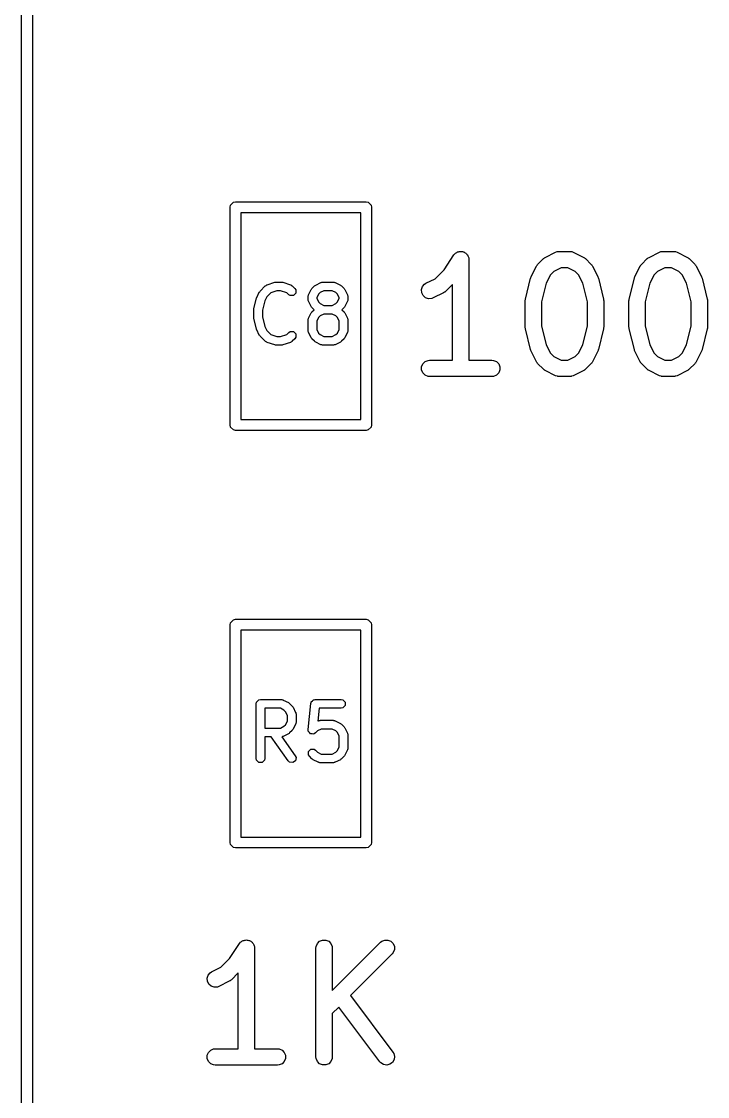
# Model space of a CAD drawing. Header units: inches. Extents: x 4.65 to 7.43, y -3.99 to -2.61.
# Drawn here: x 5.598 to 5.846, y -3.3912 to -3.0025 of the extents above; entities that cross this region are included whole.
import ezdxf

# ---------------------------------------------------------------- set-up
doc = ezdxf.new("R2010")
doc.units = ezdxf.units.IN
doc.header["$MEASUREMENT"] = 0
doc.layers.add('BLACK', color=250, linetype='CONTINUOUS')

msp = doc.modelspace()

# ---------------------------------------------------------------- linework, layer by layer
at = {"layer": 'BLACK', "linetype": 'CONTINUOUS'}
for p, q in [((5.59803, -3.58803), (5.59803, -2.99197)), ((5.60197, -2.99), (5.60197, -3.59)), ((5.67341, -3.06963), (5.67356, -3.06888)), ((5.67341, -3.14837), (5.67341, -3.06963)), ((5.67356, -3.06888), (5.67462, -3.06781)), ((5.67462, -3.06781), (5.67538, -3.06766)), ((5.67538, -3.06766), (5.72262, -3.06766)), ((5.72262, -3.06766), (5.72338, -3.06781)), ((5.72338, -3.06781), (5.72444, -3.06888)), ((5.72444, -3.06888), (5.72459, -3.06963)), ((5.72459, -3.06963), (5.72459, -3.14837)), ((5.67735, -3.0716), (5.67735, -3.1464)), ((5.72065, -3.0716), (5.67735, -3.0716)), ((5.72065, -3.1464), (5.72065, -3.0716)), ((5.75437, -3.08689), (5.75473, -3.08645)), ((5.75473, -3.08645), (5.75497, -3.08629)), ((5.75497, -3.08629), (5.75518, -3.08608)), ((5.75518, -3.08608), (5.75545, -3.08597)), ((5.75545, -3.08597), (5.75569, -3.08581)), ((5.75569, -3.08581), (5.75598, -3.08575)), ((5.75598, -3.08575), (5.75625, -3.08564)), ((5.75625, -3.08564), (5.75653, -3.08564)), ((5.75653, -3.08564), (5.75682, -3.08558)), ((5.75682, -3.08558), (5.75711, -3.08564)), ((5.75711, -3.08564), (5.7574, -3.08564)), ((5.7574, -3.08564), (5.75766, -3.08575)), ((5.75766, -3.08575), (5.75795, -3.08581)), ((5.75795, -3.08581), (5.75819, -3.08597)), ((5.75819, -3.08597), (5.75846, -3.08608)), ((5.75846, -3.08608), (5.75867, -3.08629)), ((5.75867, -3.08629), (5.75891, -3.08645)), ((5.75891, -3.08645), (5.75907, -3.08669)), ((5.75907, -3.08669), (5.75928, -3.0869)), ((5.78737, -3.08777), (5.79112, -3.0859)), ((5.79112, -3.0859), (5.79166, -3.08569)), ((5.79166, -3.08569), (5.79177, -3.08568)), ((5.79177, -3.08568), (5.79187, -3.08564)), ((5.79187, -3.08564), (5.79244, -3.08558)), ((5.79244, -3.08558), (5.79619, -3.08558)), ((5.79619, -3.08558), (5.79677, -3.08564)), ((5.79677, -3.08564), (5.79687, -3.08568)), ((5.79687, -3.08568), (5.79697, -3.08569)), ((5.79697, -3.08569), (5.79751, -3.0859)), ((5.79751, -3.0859), (5.80126, -3.08777)), ((5.82487, -3.08777), (5.82862, -3.0859)), ((5.82862, -3.0859), (5.82916, -3.08569)), ((5.82916, -3.08569), (5.82926, -3.08568)), ((5.82926, -3.08568), (5.82936, -3.08564)), ((5.82936, -3.08564), (5.82994, -3.08558)), ((5.82994, -3.08558), (5.83369, -3.08558)), ((5.83369, -3.08558), (5.83426, -3.08564)), ((5.83426, -3.08564), (5.83436, -3.08568)), ((5.83436, -3.08568), (5.83447, -3.08569)), ((5.83447, -3.08569), (5.83501, -3.0859)), ((5.83501, -3.0859), (5.83876, -3.08777)), ((5.75078, -3.09228), (5.75436, -3.0869)), ((5.75436, -3.0869), (5.75437, -3.0869)), ((5.75437, -3.0869), (5.75437, -3.08689)), ((5.75437, -3.0869), (5.75437, -3.0869)), ((5.75928, -3.0869), (5.75939, -3.08716)), ((5.75939, -3.08716), (5.75955, -3.0874)), ((5.75955, -3.0874), (5.75961, -3.08769)), ((5.75961, -3.08769), (5.75972, -3.08796)), ((5.75972, -3.08796), (5.75977, -3.08853)), ((5.75977, -3.08853), (5.75977, -3.08853)), ((5.75977, -3.08853), (5.75977, -3.08853)), ((5.75977, -3.08853), (5.75977, -3.08854)), ((5.75977, -3.08854), (5.75977, -3.12495)), ((5.78436, -3.09065), (5.78443, -3.09056)), ((5.78443, -3.09056), (5.78449, -3.09048)), ((5.78449, -3.09048), (5.78454, -3.09042)), ((5.78454, -3.09042), (5.78473, -3.0902)), ((5.78473, -3.0902), (5.7866, -3.08832)), ((5.7866, -3.08832), (5.78683, -3.08814)), ((5.78683, -3.08814), (5.78688, -3.08808)), ((5.78688, -3.08808), (5.78697, -3.08802)), ((5.78697, -3.08802), (5.78705, -3.08796)), ((5.78705, -3.08796), (5.78712, -3.08793)), ((5.78712, -3.08793), (5.78737, -3.08777)), ((5.80126, -3.08777), (5.80151, -3.08793)), ((5.80151, -3.08793), (5.80158, -3.08796)), ((5.80158, -3.08796), (5.80166, -3.08802)), ((5.80166, -3.08802), (5.80175, -3.08808)), ((5.80175, -3.08808), (5.8018, -3.08814)), ((5.8018, -3.08814), (5.80203, -3.08832)), ((5.80203, -3.08832), (5.8039, -3.0902)), ((5.8039, -3.0902), (5.80409, -3.09042)), ((5.80409, -3.09042), (5.80415, -3.09048)), ((5.80415, -3.09048), (5.8042, -3.09056)), ((5.8042, -3.09056), (5.80427, -3.09065)), ((5.82186, -3.09065), (5.82192, -3.09056)), ((5.82192, -3.09056), (5.82198, -3.09048)), ((5.82198, -3.09048), (5.82204, -3.09042)), ((5.82204, -3.09042), (5.82223, -3.0902)), ((5.82223, -3.0902), (5.8241, -3.08832)), ((5.8241, -3.08832), (5.82433, -3.08814)), ((5.82433, -3.08814), (5.82438, -3.08808)), ((5.82438, -3.08808), (5.82447, -3.08802)), ((5.82447, -3.08802), (5.82455, -3.08796)), ((5.82455, -3.08796), (5.82462, -3.08793)), ((5.82462, -3.08793), (5.82487, -3.08777)), ((5.83876, -3.08777), (5.839, -3.08793)), ((5.839, -3.08793), (5.83908, -3.08796)), ((5.83908, -3.08796), (5.83916, -3.08802)), ((5.83916, -3.08802), (5.83925, -3.08808)), ((5.83925, -3.08808), (5.8393, -3.08814)), ((5.8393, -3.08814), (5.83952, -3.08832)), ((5.83952, -3.08832), (5.8414, -3.0902)), ((5.8414, -3.0902), (5.84158, -3.09042)), ((5.84158, -3.09042), (5.84164, -3.09048)), ((5.84164, -3.09048), (5.8417, -3.09056)), ((5.8417, -3.09056), (5.84177, -3.09065)), ((5.74757, -3.09548), (5.75078, -3.09228)), ((5.7823, -3.09471), (5.78418, -3.09097)), ((5.78418, -3.09097), (5.78433, -3.09072)), ((5.78433, -3.09072), (5.78436, -3.09065)), ((5.78924, -3.09403), (5.78773, -3.09707)), ((5.79044, -3.09284), (5.78924, -3.09403)), ((5.79314, -3.09149), (5.79044, -3.09284)), ((5.79549, -3.09149), (5.79314, -3.09149)), ((5.79819, -3.09284), (5.79549, -3.09149)), ((5.79939, -3.09403), (5.79819, -3.09284)), ((5.8009, -3.09707), (5.79939, -3.09403)), ((5.80427, -3.09065), (5.8043, -3.09072)), ((5.8043, -3.09072), (5.80446, -3.09097)), ((5.80446, -3.09097), (5.80633, -3.09471)), ((5.8198, -3.09471), (5.82167, -3.09097)), ((5.82167, -3.09097), (5.82183, -3.09072)), ((5.82183, -3.09072), (5.82186, -3.09065)), ((5.82674, -3.09403), (5.82522, -3.09707)), ((5.82794, -3.09284), (5.82674, -3.09403)), ((5.83063, -3.09149), (5.82794, -3.09284)), ((5.83299, -3.09149), (5.83063, -3.09149)), ((5.83569, -3.09284), (5.83299, -3.09149)), ((5.83688, -3.09403), (5.83569, -3.09284)), ((5.8384, -3.09707), (5.83688, -3.09403)), ((5.84177, -3.09065), (5.8418, -3.09072)), ((5.8418, -3.09072), (5.84195, -3.09097)), ((5.84195, -3.09097), (5.84383, -3.09471)), ((5.68429, -3.09996), (5.68617, -3.09808)), ((5.68617, -3.09808), (5.68623, -3.09804)), ((5.68623, -3.09804), (5.68625, -3.09801)), ((5.68625, -3.09801), (5.68647, -3.09788)), ((5.68647, -3.09788), (5.68668, -3.09774)), ((5.68668, -3.09774), (5.68672, -3.09774)), ((5.68672, -3.09774), (5.68678, -3.0977)), ((5.68678, -3.0977), (5.6896, -3.09676)), ((5.6896, -3.09676), (5.68985, -3.09673)), ((5.68985, -3.09673), (5.69009, -3.09668)), ((5.69009, -3.09668), (5.69197, -3.09668)), ((5.69197, -3.09668), (5.69222, -3.09673)), ((5.69222, -3.09673), (5.69247, -3.09676)), ((5.69247, -3.09676), (5.69528, -3.0977)), ((5.69528, -3.0977), (5.69535, -3.09774)), ((5.69535, -3.09774), (5.69538, -3.09774)), ((5.69538, -3.09774), (5.69559, -3.09788)), ((5.69559, -3.09788), (5.69581, -3.09801)), ((5.69581, -3.09801), (5.69583, -3.09804)), ((5.69583, -3.09804), (5.6959, -3.09808)), ((5.6959, -3.09808), (5.69683, -3.09902)), ((5.70304, -3.09902), (5.70398, -3.09808)), ((5.70398, -3.09808), (5.70419, -3.09794)), ((5.70419, -3.09794), (5.70439, -3.09779)), ((5.70439, -3.09779), (5.70626, -3.09685)), ((5.70626, -3.09685), (5.70634, -3.09683)), ((5.70634, -3.09683), (5.70637, -3.0968)), ((5.70637, -3.0968), (5.70661, -3.09675)), ((5.70661, -3.09675), (5.70686, -3.09669)), ((5.70686, -3.09669), (5.70689, -3.0967)), ((5.70689, -3.0967), (5.70697, -3.09668)), ((5.70697, -3.09668), (5.71072, -3.09668)), ((5.71072, -3.09668), (5.71079, -3.0967)), ((5.71079, -3.0967), (5.71083, -3.09669)), ((5.71083, -3.09669), (5.71107, -3.09675)), ((5.71107, -3.09675), (5.71132, -3.0968)), ((5.71132, -3.0968), (5.71135, -3.09683)), ((5.71135, -3.09683), (5.71142, -3.09685)), ((5.71142, -3.09685), (5.7133, -3.09779)), ((5.7133, -3.09779), (5.7135, -3.09794)), ((5.7135, -3.09794), (5.71371, -3.09808)), ((5.71371, -3.09808), (5.71464, -3.09902)), ((5.74264, -3.09942), (5.74301, -3.09832)), ((5.74301, -3.09832), (5.74376, -3.09745)), ((5.74376, -3.09745), (5.74425, -3.09714)), ((5.74425, -3.09714), (5.74757, -3.09548)), ((5.75387, -3.09754), (5.75141, -3.1)), ((5.75387, -3.12495), (5.75387, -3.09754)), ((5.7802, -3.10282), (5.78208, -3.09532)), ((5.78208, -3.09532), (5.78209, -3.09528)), ((5.78209, -3.09528), (5.7821, -3.09526)), ((5.7821, -3.09526), (5.78219, -3.09502)), ((5.78219, -3.09502), (5.78227, -3.09477)), ((5.78227, -3.09477), (5.78229, -3.09476)), ((5.78229, -3.09476), (5.7823, -3.09471)), ((5.78773, -3.09707), (5.78602, -3.1039)), ((5.80261, -3.1039), (5.8009, -3.09707)), ((5.80633, -3.09471), (5.80635, -3.09476)), ((5.80635, -3.09476), (5.80636, -3.09477)), ((5.80636, -3.09477), (5.80645, -3.09502)), ((5.80645, -3.09502), (5.80654, -3.09526)), ((5.80654, -3.09526), (5.80654, -3.09528)), ((5.80654, -3.09528), (5.80656, -3.09532)), ((5.80656, -3.09532), (5.80843, -3.10282)), ((5.8177, -3.10282), (5.81957, -3.09532)), ((5.81957, -3.09532), (5.81959, -3.09528)), ((5.81959, -3.09526), (5.81968, -3.09502)), ((5.81959, -3.09528), (5.81959, -3.09526)), ((5.81968, -3.09502), (5.81977, -3.09477)), ((5.81977, -3.09477), (5.81978, -3.09476)), ((5.81978, -3.09476), (5.8198, -3.09471)), ((5.82522, -3.09707), (5.82352, -3.1039)), ((5.84011, -3.1039), (5.8384, -3.09707)), ((5.84383, -3.09471), (5.84384, -3.09476)), ((5.84384, -3.09476), (5.84386, -3.09477)), ((5.84386, -3.09477), (5.84394, -3.09502)), ((5.84394, -3.09502), (5.84403, -3.09526)), ((5.84403, -3.09526), (5.84404, -3.09528)), ((5.84404, -3.09528), (5.84405, -3.09532)), ((5.84405, -3.09532), (5.84593, -3.10282)), ((5.68302, -3.10241), (5.68306, -3.10224)), ((5.68306, -3.10224), (5.684, -3.10037)), ((5.684, -3.10037), (5.68415, -3.10017)), ((5.68415, -3.10017), (5.68429, -3.09996)), ((5.6867, -3.102), (5.68596, -3.10349)), ((5.68813, -3.10057), (5.6867, -3.102)), ((5.69035, -3.09983), (5.68813, -3.10057)), ((5.69171, -3.09983), (5.69035, -3.09983)), ((5.69393, -3.10057), (5.69171, -3.09983)), ((5.69461, -3.10125), (5.69393, -3.10057)), ((5.69512, -3.10159), (5.69461, -3.10125)), ((5.69632, -3.10159), (5.69512, -3.10159)), ((5.69717, -3.10074), (5.69632, -3.10159)), ((5.69683, -3.09902), (5.69717, -3.09953)), ((5.69717, -3.09953), (5.69717, -3.10074)), ((5.70164, -3.10201), (5.70166, -3.10193)), ((5.70164, -3.10294), (5.70164, -3.10201)), ((5.70165, -3.1019), (5.70171, -3.10165)), ((5.70166, -3.10193), (5.70165, -3.1019)), ((5.70171, -3.10165), (5.70176, -3.1014)), ((5.70176, -3.1014), (5.70179, -3.10138)), ((5.70179, -3.10138), (5.70181, -3.1013)), ((5.70181, -3.1013), (5.70275, -3.09943)), ((5.70275, -3.09943), (5.7029, -3.09923)), ((5.7029, -3.09923), (5.70304, -3.09902)), ((5.70545, -3.10107), (5.70479, -3.10238)), ((5.70603, -3.10049), (5.70545, -3.10107)), ((5.70734, -3.09983), (5.70603, -3.10049)), ((5.71035, -3.09983), (5.70734, -3.09983)), ((5.71166, -3.10049), (5.71035, -3.09983)), ((5.71224, -3.10107), (5.71166, -3.10049)), ((5.71289, -3.10238), (5.71224, -3.10107)), ((5.71464, -3.09902), (5.71478, -3.09923)), ((5.71478, -3.09923), (5.71494, -3.09943)), ((5.71494, -3.09943), (5.71588, -3.1013)), ((5.71588, -3.1013), (5.7159, -3.10138)), ((5.7159, -3.10138), (5.71592, -3.1014)), ((5.71592, -3.1014), (5.71597, -3.10165)), ((5.71597, -3.10165), (5.71604, -3.1019)), ((5.71604, -3.1019), (5.71603, -3.10193)), ((5.71603, -3.10193), (5.71604, -3.10201)), ((5.71604, -3.10201), (5.71604, -3.10294)), ((5.74273, -3.10056), (5.74264, -3.09942)), ((5.74324, -3.1016), (5.74273, -3.10056)), ((5.74411, -3.10235), (5.74324, -3.1016)), ((5.75064, -3.10055), (5.74689, -3.10243)), ((5.75089, -3.10039), (5.75064, -3.10055)), ((5.75096, -3.10037), (5.75089, -3.10039)), ((5.75104, -3.1003), (5.75096, -3.10037)), ((5.75113, -3.10024), (5.75104, -3.1003)), ((5.75118, -3.10018), (5.75113, -3.10024)), ((5.75141, -3.1), (5.75118, -3.10018)), ((5.68201, -3.10631), (5.68294, -3.10256)), ((5.68294, -3.10256), (5.68302, -3.10241)), ((5.68596, -3.10349), (5.68511, -3.10689)), ((5.70166, -3.10302), (5.70164, -3.10294)), ((5.70165, -3.10306), (5.70166, -3.10302)), ((5.70171, -3.1033), (5.70165, -3.10306)), ((5.70176, -3.10355), (5.70171, -3.1033)), ((5.70179, -3.10357), (5.70176, -3.10355)), ((5.70181, -3.10365), (5.70179, -3.10357)), ((5.70275, -3.10552), (5.70181, -3.10365)), ((5.7029, -3.10572), (5.70275, -3.10552)), ((5.70304, -3.10593), (5.7029, -3.10572)), ((5.7038, -3.10669), (5.70304, -3.10593)), ((5.70479, -3.10238), (5.70479, -3.10257)), ((5.70479, -3.10257), (5.70545, -3.10389)), ((5.70545, -3.10389), (5.70603, -3.10446)), ((5.70603, -3.10446), (5.70734, -3.10512)), ((5.70734, -3.10512), (5.71035, -3.10512)), ((5.71035, -3.10512), (5.71166, -3.10446)), ((5.71166, -3.10446), (5.71224, -3.10389)), ((5.71224, -3.10389), (5.71289, -3.10257)), ((5.71289, -3.10257), (5.71289, -3.10238)), ((5.71464, -3.10593), (5.71388, -3.10669)), ((5.71478, -3.10572), (5.71464, -3.10593)), ((5.71494, -3.10552), (5.71478, -3.10572)), ((5.71588, -3.10365), (5.71494, -3.10552)), ((5.7159, -3.10357), (5.71588, -3.10365)), ((5.71592, -3.10355), (5.7159, -3.10357)), ((5.71597, -3.1033), (5.71592, -3.10355)), ((5.71604, -3.10306), (5.71597, -3.1033)), ((5.71604, -3.10294), (5.71603, -3.10302)), ((5.71603, -3.10302), (5.71604, -3.10306)), ((5.7452, -3.10271), (5.74411, -3.10235)), ((5.74635, -3.10263), (5.7452, -3.10271)), ((5.74689, -3.10243), (5.74635, -3.10263)), ((5.78012, -3.10339), (5.78015, -3.10318)), ((5.78013, -3.10343), (5.78012, -3.10339)), ((5.78012, -3.10353), (5.78013, -3.10343)), ((5.78012, -3.11291), (5.78012, -3.10353)), ((5.78015, -3.10318), (5.78017, -3.10296)), ((5.78017, -3.10296), (5.78019, -3.10292)), ((5.78019, -3.10292), (5.7802, -3.10282)), ((5.78602, -3.1039), (5.78602, -3.11254)), ((5.80261, -3.11254), (5.80261, -3.1039)), ((5.80843, -3.10282), (5.80844, -3.10292)), ((5.80844, -3.10292), (5.80846, -3.10296)), ((5.80846, -3.10296), (5.80848, -3.10318)), ((5.80848, -3.10318), (5.80851, -3.10339)), ((5.80851, -3.10339), (5.80851, -3.10343)), ((5.80851, -3.10343), (5.80852, -3.10353)), ((5.80852, -3.10353), (5.80852, -3.11291)), ((5.81761, -3.10339), (5.81765, -3.10318)), ((5.81762, -3.10343), (5.81761, -3.10339)), ((5.81761, -3.10353), (5.81762, -3.10343)), ((5.81761, -3.11291), (5.81761, -3.10353)), ((5.81765, -3.10318), (5.81767, -3.10296)), ((5.81767, -3.10296), (5.81768, -3.10292)), ((5.81768, -3.10292), (5.8177, -3.10282)), ((5.82352, -3.1039), (5.82352, -3.11254)), ((5.84011, -3.11254), (5.84011, -3.1039)), ((5.84593, -3.10282), (5.84594, -3.10292)), ((5.84594, -3.10292), (5.84596, -3.10296)), ((5.84596, -3.10296), (5.84598, -3.10318)), ((5.84598, -3.10318), (5.84601, -3.10339)), ((5.84601, -3.10339), (5.846, -3.10343)), ((5.846, -3.10343), (5.84601, -3.10353)), ((5.84601, -3.10353), (5.84601, -3.11291)), ((5.68196, -3.10669), (5.682, -3.10651)), ((5.68196, -3.10951), (5.68196, -3.10669)), ((5.682, -3.1097), (5.68196, -3.10951)), ((5.682, -3.10651), (5.68201, -3.10631)), ((5.68201, -3.10989), (5.682, -3.1097)), ((5.68294, -3.11364), (5.68201, -3.10989)), ((5.68511, -3.10689), (5.68511, -3.10931)), ((5.68511, -3.10931), (5.68596, -3.11271)), ((5.70171, -3.11009), (5.70176, -3.10984)), ((5.70176, -3.10984), (5.70179, -3.10982)), ((5.70179, -3.10982), (5.70181, -3.10974)), ((5.70181, -3.10974), (5.70275, -3.10786)), ((5.70275, -3.10786), (5.7029, -3.10767)), ((5.7029, -3.10767), (5.70304, -3.10746)), ((5.70304, -3.10746), (5.7038, -3.10669)), ((5.70545, -3.1095), (5.70479, -3.11082)), ((5.70603, -3.10893), (5.70545, -3.1095)), ((5.70734, -3.10827), (5.70603, -3.10893)), ((5.71035, -3.10827), (5.70734, -3.10827)), ((5.71166, -3.10893), (5.71035, -3.10827)), ((5.71224, -3.1095), (5.71166, -3.10893)), ((5.71289, -3.11082), (5.71224, -3.1095)), ((5.71388, -3.10669), (5.71464, -3.10746)), ((5.71464, -3.10746), (5.71478, -3.10767)), ((5.71478, -3.10767), (5.71494, -3.10786)), ((5.71494, -3.10786), (5.71588, -3.10974)), ((5.71588, -3.10974), (5.7159, -3.10982)), ((5.7159, -3.10982), (5.71592, -3.10984)), ((5.71592, -3.10984), (5.71597, -3.11009)), ((5.68302, -3.11379), (5.68294, -3.11364)), ((5.68306, -3.11396), (5.68302, -3.11379)), ((5.684, -3.11584), (5.68306, -3.11396)), ((5.68596, -3.11271), (5.6867, -3.1142)), ((5.70164, -3.11044), (5.70166, -3.11037)), ((5.70164, -3.11419), (5.70164, -3.11044)), ((5.70165, -3.11033), (5.70171, -3.11009)), ((5.70166, -3.11037), (5.70165, -3.11033)), ((5.70479, -3.11082), (5.70479, -3.11382)), ((5.70479, -3.11382), (5.70545, -3.11514)), ((5.71224, -3.11514), (5.71289, -3.11382)), ((5.71289, -3.11382), (5.71289, -3.11082)), ((5.71597, -3.11009), (5.71604, -3.11033)), ((5.71604, -3.11033), (5.71603, -3.11037)), ((5.71603, -3.11037), (5.71604, -3.11044)), ((5.71604, -3.11044), (5.71604, -3.11419)), ((5.78013, -3.11301), (5.78012, -3.11291)), ((5.78012, -3.11305), (5.78013, -3.11301)), ((5.78015, -3.11327), (5.78012, -3.11305)), ((5.78017, -3.11348), (5.78015, -3.11327)), ((5.78019, -3.11352), (5.78017, -3.11348)), ((5.7802, -3.11362), (5.78019, -3.11352)), ((5.78208, -3.12112), (5.7802, -3.11362)), ((5.78602, -3.11254), (5.78773, -3.11938)), ((5.8009, -3.11938), (5.80261, -3.11254)), ((5.80843, -3.11362), (5.80656, -3.12112)), ((5.80844, -3.11352), (5.80843, -3.11362)), ((5.80846, -3.11348), (5.80844, -3.11352)), ((5.80848, -3.11327), (5.80846, -3.11348)), ((5.80851, -3.11305), (5.80848, -3.11327)), ((5.80852, -3.11291), (5.80851, -3.11301)), ((5.80851, -3.11301), (5.80851, -3.11305)), ((5.81762, -3.11301), (5.81761, -3.11291)), ((5.81761, -3.11305), (5.81762, -3.11301)), ((5.81765, -3.11327), (5.81761, -3.11305)), ((5.81767, -3.11348), (5.81765, -3.11327)), ((5.81768, -3.11352), (5.81767, -3.11348)), ((5.8177, -3.11362), (5.81768, -3.11352)), ((5.81957, -3.12112), (5.8177, -3.11362)), ((5.82352, -3.11254), (5.82522, -3.11938)), ((5.8384, -3.11938), (5.84011, -3.11254)), ((5.84593, -3.11362), (5.84405, -3.12112)), ((5.84594, -3.11352), (5.84593, -3.11362)), ((5.84596, -3.11348), (5.84594, -3.11352)), ((5.84598, -3.11327), (5.84596, -3.11348)), ((5.84601, -3.11305), (5.84598, -3.11327)), ((5.84601, -3.11291), (5.846, -3.11301)), ((5.846, -3.11301), (5.84601, -3.11305)), ((5.68415, -3.11603), (5.684, -3.11584)), ((5.68429, -3.11624), (5.68415, -3.11603)), ((5.68617, -3.11812), (5.68429, -3.11624)), ((5.6867, -3.1142), (5.68813, -3.11563)), ((5.68813, -3.11563), (5.69035, -3.11637)), ((5.69035, -3.11637), (5.69171, -3.11637)), ((5.69171, -3.11637), (5.69393, -3.11563)), ((5.69393, -3.11563), (5.69461, -3.11495)), ((5.69461, -3.11495), (5.69512, -3.11461)), ((5.69512, -3.11461), (5.69632, -3.11461)), ((5.69683, -3.11718), (5.6959, -3.11812)), ((5.69632, -3.11461), (5.69717, -3.11547)), ((5.69717, -3.11667), (5.69683, -3.11718)), ((5.69717, -3.11547), (5.69717, -3.11667)), ((5.70166, -3.11427), (5.70164, -3.11419)), ((5.70165, -3.1143), (5.70166, -3.11427)), ((5.70171, -3.11455), (5.70165, -3.1143)), ((5.70176, -3.1148), (5.70171, -3.11455)), ((5.70179, -3.11482), (5.70176, -3.1148)), ((5.70181, -3.1149), (5.70179, -3.11482)), ((5.70275, -3.11677), (5.70181, -3.1149)), ((5.7029, -3.11697), (5.70275, -3.11677)), ((5.70304, -3.11718), (5.7029, -3.11697)), ((5.70398, -3.11812), (5.70304, -3.11718)), ((5.70545, -3.11514), (5.70603, -3.11571)), ((5.70603, -3.11571), (5.70734, -3.11637)), ((5.70734, -3.11637), (5.71035, -3.11637)), ((5.71035, -3.11637), (5.71166, -3.11571)), ((5.71166, -3.11571), (5.71224, -3.11514)), ((5.71464, -3.11718), (5.71371, -3.11812)), ((5.71478, -3.11697), (5.71464, -3.11718)), ((5.71494, -3.11677), (5.71478, -3.11697)), ((5.71588, -3.1149), (5.71494, -3.11677)), ((5.7159, -3.11482), (5.71588, -3.1149)), ((5.71592, -3.1148), (5.7159, -3.11482)), ((5.71597, -3.11455), (5.71592, -3.1148)), ((5.71604, -3.1143), (5.71597, -3.11455)), ((5.71604, -3.11419), (5.71603, -3.11427)), ((5.71603, -3.11427), (5.71604, -3.1143)), ((5.68623, -3.11816), (5.68617, -3.11812)), ((5.68625, -3.1182), (5.68623, -3.11816)), ((5.68647, -3.11832), (5.68625, -3.1182)), ((5.68668, -3.11846), (5.68647, -3.11832)), ((5.68672, -3.11846), (5.68668, -3.11846)), ((5.68678, -3.1185), (5.68672, -3.11846)), ((5.6896, -3.11944), (5.68678, -3.1185)), ((5.68985, -3.11947), (5.6896, -3.11944)), ((5.69009, -3.11952), (5.68985, -3.11947)), ((5.69197, -3.11952), (5.69009, -3.11952)), ((5.69222, -3.11947), (5.69197, -3.11952)), ((5.69247, -3.11944), (5.69222, -3.11947)), ((5.69528, -3.1185), (5.69247, -3.11944)), ((5.69535, -3.11846), (5.69528, -3.1185)), ((5.69538, -3.11846), (5.69535, -3.11846)), ((5.69559, -3.11832), (5.69538, -3.11846)), ((5.69581, -3.1182), (5.69559, -3.11832)), ((5.69583, -3.11816), (5.69581, -3.1182)), ((5.6959, -3.11812), (5.69583, -3.11816)), ((5.70419, -3.11826), (5.70398, -3.11812)), ((5.70439, -3.11841), (5.70419, -3.11826)), ((5.70626, -3.11935), (5.70439, -3.11841)), ((5.70634, -3.11937), (5.70626, -3.11935)), ((5.70637, -3.1194), (5.70634, -3.11937)), ((5.70661, -3.11945), (5.70637, -3.1194)), ((5.70686, -3.11951), (5.70661, -3.11945)), ((5.70689, -3.1195), (5.70686, -3.11951)), ((5.70697, -3.11952), (5.70689, -3.1195)), ((5.71072, -3.11952), (5.70697, -3.11952)), ((5.71079, -3.1195), (5.71072, -3.11952)), ((5.71083, -3.11951), (5.71079, -3.1195)), ((5.71107, -3.11945), (5.71083, -3.11951)), ((5.71132, -3.1194), (5.71107, -3.11945)), ((5.71135, -3.11937), (5.71132, -3.1194)), ((5.71142, -3.11935), (5.71135, -3.11937)), ((5.7133, -3.11841), (5.71142, -3.11935)), ((5.7135, -3.11826), (5.7133, -3.11841)), ((5.71371, -3.11812), (5.7135, -3.11826)), ((5.78209, -3.12117), (5.78208, -3.12112)), ((5.7821, -3.12119), (5.78209, -3.12117)), ((5.78219, -3.12143), (5.7821, -3.12119)), ((5.78227, -3.12167), (5.78219, -3.12143)), ((5.78229, -3.12169), (5.78227, -3.12167)), ((5.7823, -3.12173), (5.78229, -3.12169)), ((5.78418, -3.12548), (5.7823, -3.12173)), ((5.78773, -3.11938), (5.78924, -3.12241)), ((5.79939, -3.12241), (5.8009, -3.11938)), ((5.80633, -3.12173), (5.80446, -3.12548)), ((5.80635, -3.12169), (5.80633, -3.12173)), ((5.80636, -3.12167), (5.80635, -3.12169)), ((5.80645, -3.12143), (5.80636, -3.12167)), ((5.80654, -3.12119), (5.80645, -3.12143)), ((5.80656, -3.12112), (5.80654, -3.12117)), ((5.80654, -3.12117), (5.80654, -3.12119)), ((5.81959, -3.12117), (5.81957, -3.12112)), ((5.81959, -3.12119), (5.81959, -3.12117)), ((5.81968, -3.12143), (5.81959, -3.12119)), ((5.81977, -3.12167), (5.81968, -3.12143)), ((5.81978, -3.12169), (5.81977, -3.12167)), ((5.8198, -3.12173), (5.81978, -3.12169)), ((5.82167, -3.12548), (5.8198, -3.12173)), ((5.82522, -3.11938), (5.82674, -3.12241)), ((5.83688, -3.12241), (5.8384, -3.11938)), ((5.84383, -3.12173), (5.84195, -3.12548)), ((5.84384, -3.12169), (5.84383, -3.12173)), ((5.84386, -3.12167), (5.84384, -3.12169)), ((5.84394, -3.12143), (5.84386, -3.12167)), ((5.84403, -3.12119), (5.84394, -3.12143)), ((5.84404, -3.12117), (5.84403, -3.12119)), ((5.84405, -3.12112), (5.84404, -3.12117)), ((5.74312, -3.12627), (5.74393, -3.12545)), ((5.74393, -3.12545), (5.745, -3.12501)), ((5.745, -3.12501), (5.74557, -3.12495)), ((5.74557, -3.12495), (5.75387, -3.12495)), ((5.75977, -3.12495), (5.76807, -3.12495)), ((5.76807, -3.12495), (5.76865, -3.12501)), ((5.76865, -3.12501), (5.76971, -3.12545)), ((5.76971, -3.12545), (5.77053, -3.12627)), ((5.78433, -3.12573), (5.78418, -3.12548)), ((5.78924, -3.12241), (5.79044, -3.1236)), ((5.79044, -3.1236), (5.79314, -3.12495)), ((5.79314, -3.12495), (5.79549, -3.12495)), ((5.79549, -3.12495), (5.79819, -3.1236)), ((5.79819, -3.1236), (5.79939, -3.12241)), ((5.80446, -3.12548), (5.8043, -3.12573)), ((5.82183, -3.12573), (5.82167, -3.12548)), ((5.82674, -3.12241), (5.82794, -3.1236)), ((5.82794, -3.1236), (5.83063, -3.12495)), ((5.83063, -3.12495), (5.83299, -3.12495)), ((5.83299, -3.12495), (5.83569, -3.1236)), ((5.83569, -3.1236), (5.83688, -3.12241)), ((5.84195, -3.12548), (5.8418, -3.12573)), ((5.74268, -3.12733), (5.74312, -3.12627)), ((5.74268, -3.12848), (5.74268, -3.12733)), ((5.74312, -3.12955), (5.74268, -3.12848)), ((5.77053, -3.12627), (5.77097, -3.12733)), ((5.77097, -3.12848), (5.77053, -3.12955)), ((5.77097, -3.12733), (5.77097, -3.12848)), ((5.78436, -3.1258), (5.78433, -3.12573)), ((5.78443, -3.12588), (5.78436, -3.1258)), ((5.78449, -3.12597), (5.78443, -3.12588)), ((5.78454, -3.12602), (5.78449, -3.12597)), ((5.78473, -3.12624), (5.78454, -3.12602)), ((5.7866, -3.12812), (5.78473, -3.12624)), ((5.78683, -3.12831), (5.7866, -3.12812)), ((5.78688, -3.12836), (5.78683, -3.12831)), ((5.78697, -3.12842), (5.78688, -3.12836)), ((5.78705, -3.12849), (5.78697, -3.12842)), ((5.78712, -3.12852), (5.78705, -3.12849)), ((5.78737, -3.12867), (5.78712, -3.12852)), ((5.79112, -3.13055), (5.78737, -3.12867)), ((5.80126, -3.12867), (5.79751, -3.13055)), ((5.80151, -3.12852), (5.80126, -3.12867)), ((5.80158, -3.12849), (5.80151, -3.12852)), ((5.80166, -3.12842), (5.80158, -3.12849)), ((5.80175, -3.12836), (5.80166, -3.12842)), ((5.8018, -3.12831), (5.80175, -3.12836)), ((5.80203, -3.12812), (5.8018, -3.12831)), ((5.8039, -3.12624), (5.80203, -3.12812)), ((5.80409, -3.12602), (5.8039, -3.12624)), ((5.80415, -3.12597), (5.80409, -3.12602)), ((5.8042, -3.12588), (5.80415, -3.12597)), ((5.80427, -3.1258), (5.8042, -3.12588)), ((5.8043, -3.12573), (5.80427, -3.1258)), ((5.82186, -3.1258), (5.82183, -3.12573)), ((5.82192, -3.12588), (5.82186, -3.1258)), ((5.82198, -3.12597), (5.82192, -3.12588)), ((5.82204, -3.12602), (5.82198, -3.12597)), ((5.82223, -3.12624), (5.82204, -3.12602)), ((5.8241, -3.12812), (5.82223, -3.12624)), ((5.82433, -3.12831), (5.8241, -3.12812)), ((5.82438, -3.12836), (5.82433, -3.12831)), ((5.82447, -3.12842), (5.82438, -3.12836)), ((5.82455, -3.12849), (5.82447, -3.12842)), ((5.82462, -3.12852), (5.82455, -3.12849)), ((5.82487, -3.12867), (5.82462, -3.12852)), ((5.82862, -3.13055), (5.82487, -3.12867)), ((5.83876, -3.12867), (5.83501, -3.13055)), ((5.839, -3.12852), (5.83876, -3.12867)), ((5.83908, -3.12849), (5.839, -3.12852)), ((5.83916, -3.12842), (5.83908, -3.12849)), ((5.83925, -3.12836), (5.83916, -3.12842)), ((5.8393, -3.12831), (5.83925, -3.12836)), ((5.83952, -3.12812), (5.8393, -3.12831)), ((5.8414, -3.12624), (5.83952, -3.12812)), ((5.84158, -3.12602), (5.8414, -3.12624)), ((5.84164, -3.12597), (5.84158, -3.12602)), ((5.8417, -3.12588), (5.84164, -3.12597)), ((5.84177, -3.1258), (5.8417, -3.12588)), ((5.8418, -3.12573), (5.84177, -3.1258)), ((5.74393, -3.13036), (5.74312, -3.12955)), ((5.745, -3.1308), (5.74393, -3.13036)), ((5.74557, -3.13086), (5.745, -3.1308)), ((5.76807, -3.13086), (5.74557, -3.13086)), ((5.76865, -3.1308), (5.76807, -3.13086)), ((5.76971, -3.13036), (5.76865, -3.1308)), ((5.77053, -3.12955), (5.76971, -3.13036)), ((5.79166, -3.13075), (5.79112, -3.13055)), ((5.79177, -3.13076), (5.79166, -3.13075)), ((5.79187, -3.1308), (5.79177, -3.13076)), ((5.79244, -3.13086), (5.79187, -3.1308)), ((5.79619, -3.13086), (5.79244, -3.13086)), ((5.79677, -3.1308), (5.79619, -3.13086)), ((5.79687, -3.13076), (5.79677, -3.1308)), ((5.79697, -3.13075), (5.79687, -3.13076)), ((5.79751, -3.13055), (5.79697, -3.13075)), ((5.82916, -3.13075), (5.82862, -3.13055)), ((5.82926, -3.13076), (5.82916, -3.13075)), ((5.82936, -3.1308), (5.82926, -3.13076)), ((5.82994, -3.13086), (5.82936, -3.1308)), ((5.83369, -3.13086), (5.82994, -3.13086)), ((5.83426, -3.1308), (5.83369, -3.13086)), ((5.83436, -3.13076), (5.83426, -3.1308)), ((5.83447, -3.13075), (5.83436, -3.13076)), ((5.83501, -3.13055), (5.83447, -3.13075)), ((5.67356, -3.14912), (5.67341, -3.14837)), ((5.67735, -3.1464), (5.72065, -3.1464)), ((5.72459, -3.14837), (5.72444, -3.14912)), ((5.67462, -3.15019), (5.67356, -3.14912)), ((5.67538, -3.15034), (5.67462, -3.15019)), ((5.72262, -3.15034), (5.67538, -3.15034)), ((5.72338, -3.15019), (5.72262, -3.15034)), ((5.72444, -3.14912), (5.72338, -3.15019)), ((5.67356, -3.21988), (5.67462, -3.21881)), ((5.67462, -3.21881), (5.67538, -3.21866)), ((5.67538, -3.21866), (5.72262, -3.21866)), ((5.72262, -3.21866), (5.72338, -3.21881)), ((5.72338, -3.21881), (5.72444, -3.21988)), ((5.67341, -3.22063), (5.67356, -3.21988)), ((5.67341, -3.29937), (5.67341, -3.22063)), ((5.67735, -3.2226), (5.67735, -3.2974)), ((5.72065, -3.2226), (5.67735, -3.2226)), ((5.72065, -3.2974), (5.72065, -3.2226)), ((5.72444, -3.21988), (5.72459, -3.22063)), ((5.72459, -3.22063), (5.72459, -3.29937)), ((5.6829, -3.24926), (5.68302, -3.24866)), ((5.6829, -3.26894), (5.6829, -3.24926)), ((5.68302, -3.24866), (5.68387, -3.2478)), ((5.68387, -3.2478), (5.68447, -3.24768)), ((5.68447, -3.24768), (5.69197, -3.24768)), ((5.69197, -3.24768), (5.69205, -3.2477)), ((5.69205, -3.2477), (5.69208, -3.24769)), ((5.69208, -3.24769), (5.69232, -3.24775)), ((5.69232, -3.24775), (5.69257, -3.2478)), ((5.69257, -3.2478), (5.6926, -3.24783)), ((5.6926, -3.24783), (5.69267, -3.24785)), ((5.69267, -3.24785), (5.69455, -3.24879)), ((5.69455, -3.24879), (5.69475, -3.24894)), ((5.69475, -3.24894), (5.69496, -3.24908)), ((5.69496, -3.24908), (5.6959, -3.25002)), ((5.6959, -3.25002), (5.69604, -3.25023)), ((5.70165, -3.25847), (5.70259, -3.2491)), ((5.70259, -3.2491), (5.7027, -3.24873)), ((5.7027, -3.24866), (5.70274, -3.24862)), ((5.7027, -3.24873), (5.7027, -3.24866)), ((5.70274, -3.24862), (5.70277, -3.24851)), ((5.70277, -3.24851), (5.70318, -3.24818)), ((5.70318, -3.24818), (5.70355, -3.2478)), ((5.70355, -3.2478), (5.70366, -3.24778)), ((5.70366, -3.24778), (5.7037, -3.24775)), ((5.7037, -3.24775), (5.70378, -3.24776)), ((5.70378, -3.24776), (5.70416, -3.24768)), ((5.70416, -3.24768), (5.71353, -3.24768)), ((5.71353, -3.24768), (5.71413, -3.2478)), ((5.71413, -3.2478), (5.71498, -3.24866)), ((5.71498, -3.24986), (5.71413, -3.25071)), ((5.71498, -3.24866), (5.71498, -3.24986)), ((5.6916, -3.25083), (5.68605, -3.25083)), ((5.68605, -3.25083), (5.68605, -3.25799)), ((5.69291, -3.25149), (5.6916, -3.25083)), ((5.69349, -3.25207), (5.69291, -3.25149)), ((5.69414, -3.25338), (5.69349, -3.25207)), ((5.69414, -3.25545), (5.69414, -3.25338)), ((5.69604, -3.25023), (5.69619, -3.25043)), ((5.69619, -3.25043), (5.69713, -3.2523)), ((5.69713, -3.2523), (5.69715, -3.25238)), ((5.69715, -3.25238), (5.69717, -3.2524)), ((5.69717, -3.2524), (5.69722, -3.25265)), ((5.69722, -3.25265), (5.69729, -3.2529)), ((5.69729, -3.2529), (5.69728, -3.25293)), ((5.69728, -3.25293), (5.69729, -3.25301)), ((5.69729, -3.25301), (5.69729, -3.25582)), ((5.70558, -3.25083), (5.70512, -3.25545)), ((5.71353, -3.25083), (5.70558, -3.25083)), ((5.71413, -3.25071), (5.71353, -3.25083)), ((5.6916, -3.25799), (5.69291, -3.25734)), ((5.69291, -3.25734), (5.69349, -3.25676)), ((5.69349, -3.25676), (5.69414, -3.25545)), ((5.69713, -3.25652), (5.69619, -3.2584)), ((5.69715, -3.25645), (5.69713, -3.25652)), ((5.69717, -3.25642), (5.69715, -3.25645)), ((5.69722, -3.25617), (5.69717, -3.25642)), ((5.69729, -3.25593), (5.69722, -3.25617)), ((5.69729, -3.25582), (5.69728, -3.2559)), ((5.69728, -3.2559), (5.69729, -3.25593)), ((5.70512, -3.25545), (5.70533, -3.25535)), ((5.70533, -3.25535), (5.7054, -3.25533)), ((5.7054, -3.25533), (5.70543, -3.2553)), ((5.70543, -3.2553), (5.70568, -3.25525)), ((5.70568, -3.25525), (5.70592, -3.25519)), ((5.70592, -3.25519), (5.70595, -3.2552)), ((5.70595, -3.2552), (5.70603, -3.25518)), ((5.70603, -3.25518), (5.71072, -3.25518)), ((5.71072, -3.25518), (5.71079, -3.2552)), ((5.71079, -3.2552), (5.71083, -3.25519)), ((5.71083, -3.25519), (5.71107, -3.25525)), ((5.71107, -3.25525), (5.71132, -3.2553)), ((5.71132, -3.2553), (5.71135, -3.25533)), ((5.71135, -3.25533), (5.71142, -3.25535)), ((5.71142, -3.25535), (5.7133, -3.25629)), ((5.7133, -3.25629), (5.7135, -3.25644)), ((5.7135, -3.25644), (5.71371, -3.25658)), ((5.71371, -3.25658), (5.71464, -3.25752)), ((5.71464, -3.25752), (5.71478, -3.25773)), ((5.71478, -3.25773), (5.71494, -3.25793)), ((5.68605, -3.25799), (5.6916, -3.25799)), ((5.68834, -3.26114), (5.68605, -3.26114)), ((5.68605, -3.26114), (5.68605, -3.26894)), ((5.69443, -3.26985), (5.68834, -3.26114)), ((5.69232, -3.26107), (5.69216, -3.26112)), ((5.69216, -3.26112), (5.69701, -3.26804)), ((5.69257, -3.26102), (5.69232, -3.26107)), ((5.6926, -3.261), (5.69257, -3.26102)), ((5.69267, -3.26098), (5.6926, -3.261)), ((5.69455, -3.26004), (5.69267, -3.26098)), ((5.69475, -3.25989), (5.69455, -3.26004)), ((5.69496, -3.25975), (5.69475, -3.25989)), ((5.6959, -3.25881), (5.69496, -3.25975)), ((5.69604, -3.2586), (5.6959, -3.25881)), ((5.69619, -3.2584), (5.69604, -3.2586)), ((5.70171, -3.25909), (5.70165, -3.25847)), ((5.70176, -3.25915), (5.70171, -3.25909)), ((5.70176, -3.25923), (5.70176, -3.25915)), ((5.70214, -3.25961), (5.70176, -3.25923)), ((5.70247, -3.26002), (5.70214, -3.25961)), ((5.70256, -3.26003), (5.70247, -3.26002)), ((5.70262, -3.26009), (5.70256, -3.26003)), ((5.70315, -3.26009), (5.70262, -3.26009)), ((5.70367, -3.26014), (5.70315, -3.26009)), ((5.70374, -3.26009), (5.70367, -3.26014)), ((5.70382, -3.26009), (5.70374, -3.26009)), ((5.70433, -3.25975), (5.70382, -3.26009)), ((5.70509, -3.25899), (5.70433, -3.25975)), ((5.7064, -3.25833), (5.70509, -3.25899)), ((5.71035, -3.25833), (5.7064, -3.25833)), ((5.71166, -3.25899), (5.71035, -3.25833)), ((5.71224, -3.25956), (5.71166, -3.25899)), ((5.71289, -3.26088), (5.71224, -3.25956)), ((5.71289, -3.26482), (5.71289, -3.26088)), ((5.71494, -3.25793), (5.71588, -3.2598)), ((5.71588, -3.2598), (5.7159, -3.25988)), ((5.7159, -3.25988), (5.71592, -3.2599)), ((5.71592, -3.2599), (5.71597, -3.26015)), ((5.71597, -3.26015), (5.71604, -3.26039)), ((5.71604, -3.26039), (5.71603, -3.26043)), ((5.71603, -3.26043), (5.71604, -3.26051)), ((5.71604, -3.26051), (5.71604, -3.26519)), ((5.71224, -3.26614), (5.71289, -3.26482)), ((5.71597, -3.26555), (5.71592, -3.2658)), ((5.71604, -3.26531), (5.71597, -3.26555)), ((5.71604, -3.26519), (5.71603, -3.26527)), ((5.71603, -3.26527), (5.71604, -3.26531)), ((5.68302, -3.26955), (5.6829, -3.26894)), ((5.68605, -3.26894), (5.68593, -3.26955)), ((5.69701, -3.26804), (5.69726, -3.2686)), ((5.69726, -3.2686), (5.69705, -3.26979)), ((5.70176, -3.26647), (5.70262, -3.26561)), ((5.70176, -3.26767), (5.70176, -3.26647)), ((5.7021, -3.26818), (5.70176, -3.26767)), ((5.70304, -3.26912), (5.7021, -3.26818)), ((5.70262, -3.26561), (5.70382, -3.26561)), ((5.70325, -3.26926), (5.70304, -3.26912)), ((5.70345, -3.26941), (5.70325, -3.26926)), ((5.70533, -3.27035), (5.70345, -3.26941)), ((5.70382, -3.26561), (5.70433, -3.26595)), ((5.70433, -3.26595), (5.70509, -3.26671)), ((5.70509, -3.26671), (5.7064, -3.26737)), ((5.7064, -3.26737), (5.71035, -3.26737)), ((5.71035, -3.26737), (5.71166, -3.26671)), ((5.7133, -3.26941), (5.71142, -3.27035)), ((5.71166, -3.26671), (5.71224, -3.26614)), ((5.7135, -3.26926), (5.7133, -3.26941)), ((5.71371, -3.26912), (5.7135, -3.26926)), ((5.71464, -3.26818), (5.71371, -3.26912)), ((5.71478, -3.26797), (5.71464, -3.26818)), ((5.71494, -3.26777), (5.71478, -3.26797)), ((5.71588, -3.2659), (5.71494, -3.26777)), ((5.7159, -3.26582), (5.71588, -3.2659)), ((5.71592, -3.2658), (5.7159, -3.26582)), ((5.68387, -3.2704), (5.68302, -3.26955)), ((5.68507, -3.2704), (5.68387, -3.2704)), ((5.68593, -3.26955), (5.68507, -3.2704)), ((5.69487, -3.27027), (5.69443, -3.26985)), ((5.69606, -3.27048), (5.69487, -3.27027)), ((5.69705, -3.26979), (5.69606, -3.27048)), ((5.7054, -3.27037), (5.70533, -3.27035)), ((5.70543, -3.2704), (5.7054, -3.27037)), ((5.70568, -3.27045), (5.70543, -3.2704)), ((5.70592, -3.27051), (5.70568, -3.27045)), ((5.70595, -3.2705), (5.70592, -3.27051)), ((5.70603, -3.27052), (5.70595, -3.2705)), ((5.71072, -3.27052), (5.70603, -3.27052)), ((5.71079, -3.2705), (5.71072, -3.27052)), ((5.71083, -3.27051), (5.71079, -3.2705)), ((5.71107, -3.27045), (5.71083, -3.27051)), ((5.71132, -3.2704), (5.71107, -3.27045)), ((5.71135, -3.27037), (5.71132, -3.2704)), ((5.71142, -3.27035), (5.71135, -3.27037)), ((5.67356, -3.30012), (5.67341, -3.29937)), ((5.67462, -3.30119), (5.67356, -3.30012)), ((5.67735, -3.2974), (5.72065, -3.2974)), ((5.72444, -3.30012), (5.72338, -3.30119)), ((5.72459, -3.29937), (5.72444, -3.30012)), ((5.67538, -3.30134), (5.67462, -3.30119)), ((5.72262, -3.30134), (5.67538, -3.30134)), ((5.72338, -3.30119), (5.72262, -3.30134)), ((5.67686, -3.33589), (5.67722, -3.33545)), ((5.67722, -3.33545), (5.67747, -3.33529)), ((5.67747, -3.33529), (5.67767, -3.33508)), ((5.67767, -3.33508), (5.67794, -3.33497)), ((5.67794, -3.33497), (5.67818, -3.33481)), ((5.67818, -3.33481), (5.67847, -3.33475)), ((5.67847, -3.33475), (5.67874, -3.33464)), ((5.67874, -3.33464), (5.67903, -3.33464)), ((5.67903, -3.33464), (5.67931, -3.33458)), ((5.67931, -3.33458), (5.6796, -3.33464)), ((5.6796, -3.33464), (5.67989, -3.33464)), ((5.67989, -3.33464), (5.68016, -3.33475)), ((5.68016, -3.33475), (5.68044, -3.33481)), ((5.68044, -3.33481), (5.68069, -3.33497)), ((5.68069, -3.33497), (5.68096, -3.33508)), ((5.68096, -3.33508), (5.68116, -3.33529)), ((5.68116, -3.33529), (5.6814, -3.33545)), ((5.6814, -3.33545), (5.68156, -3.33569)), ((5.70498, -3.3359), (5.7058, -3.33508)), ((5.7058, -3.33508), (5.70686, -3.33464)), ((5.70686, -3.33464), (5.70801, -3.33464)), ((5.70801, -3.33464), (5.70908, -3.33508)), ((5.70908, -3.33508), (5.70989, -3.3359)), ((5.71039, -3.3529), (5.72785, -3.33545)), ((5.72785, -3.33545), (5.72829, -3.33508)), ((5.72829, -3.33508), (5.72936, -3.33464)), ((5.72936, -3.33464), (5.73051, -3.33464)), ((5.73051, -3.33464), (5.73157, -3.33508)), ((5.73157, -3.33508), (5.73239, -3.3359)), ((5.67327, -3.34128), (5.67686, -3.3359)), ((5.67686, -3.3359), (5.67686, -3.33589)), ((5.67686, -3.3359), (5.67686, -3.3359)), ((5.67686, -3.3359), (5.67686, -3.3359)), ((5.68156, -3.33569), (5.68177, -3.3359)), ((5.68177, -3.3359), (5.68188, -3.33616)), ((5.68188, -3.33616), (5.68204, -3.3364)), ((5.68204, -3.3364), (5.6821, -3.33669)), ((5.6821, -3.33669), (5.68221, -3.33696)), ((5.68221, -3.33696), (5.68227, -3.33753)), ((5.68227, -3.33753), (5.68227, -3.33753)), ((5.68227, -3.33753), (5.68227, -3.33753)), ((5.68227, -3.33753), (5.68227, -3.33754)), ((5.68227, -3.33754), (5.68227, -3.37395)), ((5.70448, -3.33754), (5.70454, -3.33696)), ((5.70448, -3.37691), (5.70448, -3.33754)), ((5.70454, -3.33696), (5.70498, -3.3359)), ((5.70989, -3.3359), (5.71033, -3.33696)), ((5.71033, -3.33696), (5.71039, -3.33754)), ((5.71039, -3.33754), (5.71039, -3.3529)), ((5.73239, -3.33918), (5.73202, -3.33962)), ((5.73239, -3.3359), (5.73283, -3.33696)), ((5.73283, -3.33811), (5.73239, -3.33918)), ((5.73283, -3.33696), (5.73283, -3.33811)), ((5.67007, -3.34448), (5.67327, -3.34128)), ((5.73202, -3.33962), (5.71696, -3.35469)), ((5.6655, -3.34732), (5.66626, -3.34645)), ((5.66626, -3.34645), (5.66675, -3.34614)), ((5.66675, -3.34614), (5.67007, -3.34448)), ((5.67636, -3.34654), (5.6739, -3.349)), ((5.67636, -3.37395), (5.67636, -3.34654)), ((5.66514, -3.34842), (5.6655, -3.34732)), ((5.66522, -3.34956), (5.66514, -3.34842)), ((5.66573, -3.3506), (5.66522, -3.34956)), ((5.6666, -3.35135), (5.66573, -3.3506)), ((5.67314, -3.34955), (5.66939, -3.35143)), ((5.67338, -3.34939), (5.67314, -3.34955)), ((5.67346, -3.34937), (5.67338, -3.34939)), ((5.67354, -3.3493), (5.67346, -3.34937)), ((5.67363, -3.34924), (5.67354, -3.3493)), ((5.67368, -3.34918), (5.67363, -3.34924)), ((5.6739, -3.349), (5.67368, -3.34918)), ((5.6677, -3.35171), (5.6666, -3.35135)), ((5.66885, -3.35163), (5.6677, -3.35171)), ((5.66939, -3.35143), (5.66885, -3.35163)), ((5.71696, -3.35469), (5.7323, -3.37513)), ((5.71274, -3.3589), (5.71039, -3.36126)), ((5.71039, -3.36126), (5.71039, -3.37691)), ((5.72757, -3.37868), (5.71274, -3.3589)), ((5.66643, -3.37445), (5.66749, -3.37401)), ((5.66749, -3.37401), (5.66807, -3.37395)), ((5.66807, -3.37395), (5.67636, -3.37395)), ((5.68227, -3.37395), (5.69056, -3.37395)), ((5.69056, -3.37395), (5.69114, -3.37401)), ((5.69114, -3.37401), (5.6922, -3.37445)), ((5.66517, -3.37633), (5.66561, -3.37527)), ((5.66517, -3.37748), (5.66517, -3.37633)), ((5.66561, -3.37855), (5.66517, -3.37748)), ((5.66561, -3.37527), (5.66643, -3.37445)), ((5.6922, -3.37445), (5.69302, -3.37527)), ((5.69302, -3.37527), (5.69346, -3.37633)), ((5.69346, -3.37748), (5.69302, -3.37855)), ((5.69346, -3.37633), (5.69346, -3.37748)), ((5.70454, -3.37748), (5.70448, -3.37691)), ((5.70498, -3.37855), (5.70454, -3.37748)), ((5.71033, -3.37748), (5.70989, -3.37855)), ((5.71039, -3.37691), (5.71033, -3.37748)), ((5.73272, -3.37789), (5.73213, -3.37888)), ((5.7323, -3.37513), (5.7326, -3.37563)), ((5.7326, -3.37563), (5.73288, -3.37675)), ((5.73288, -3.37675), (5.73272, -3.37789)), ((5.66643, -3.37936), (5.66561, -3.37855)), ((5.66749, -3.3798), (5.66643, -3.37936)), ((5.66807, -3.37986), (5.66749, -3.3798)), ((5.69056, -3.37986), (5.66807, -3.37986)), ((5.69114, -3.3798), (5.69056, -3.37986)), ((5.6922, -3.37936), (5.69114, -3.3798)), ((5.69302, -3.37855), (5.6922, -3.37936)), ((5.7058, -3.37936), (5.70498, -3.37855)), ((5.70686, -3.3798), (5.7058, -3.37936)), ((5.70801, -3.3798), (5.70686, -3.3798)), ((5.70908, -3.37936), (5.70801, -3.3798)), ((5.70989, -3.37855), (5.70908, -3.37936)), ((5.72796, -3.3791), (5.72757, -3.37868)), ((5.72895, -3.37969), (5.72796, -3.3791)), ((5.73009, -3.37985), (5.72895, -3.37969)), ((5.73121, -3.37957), (5.73009, -3.37985)), ((5.73213, -3.37888), (5.73121, -3.37957))]:
    msp.add_line(p, q, dxfattribs=at)

doc.saveas('drawing.dxf')
